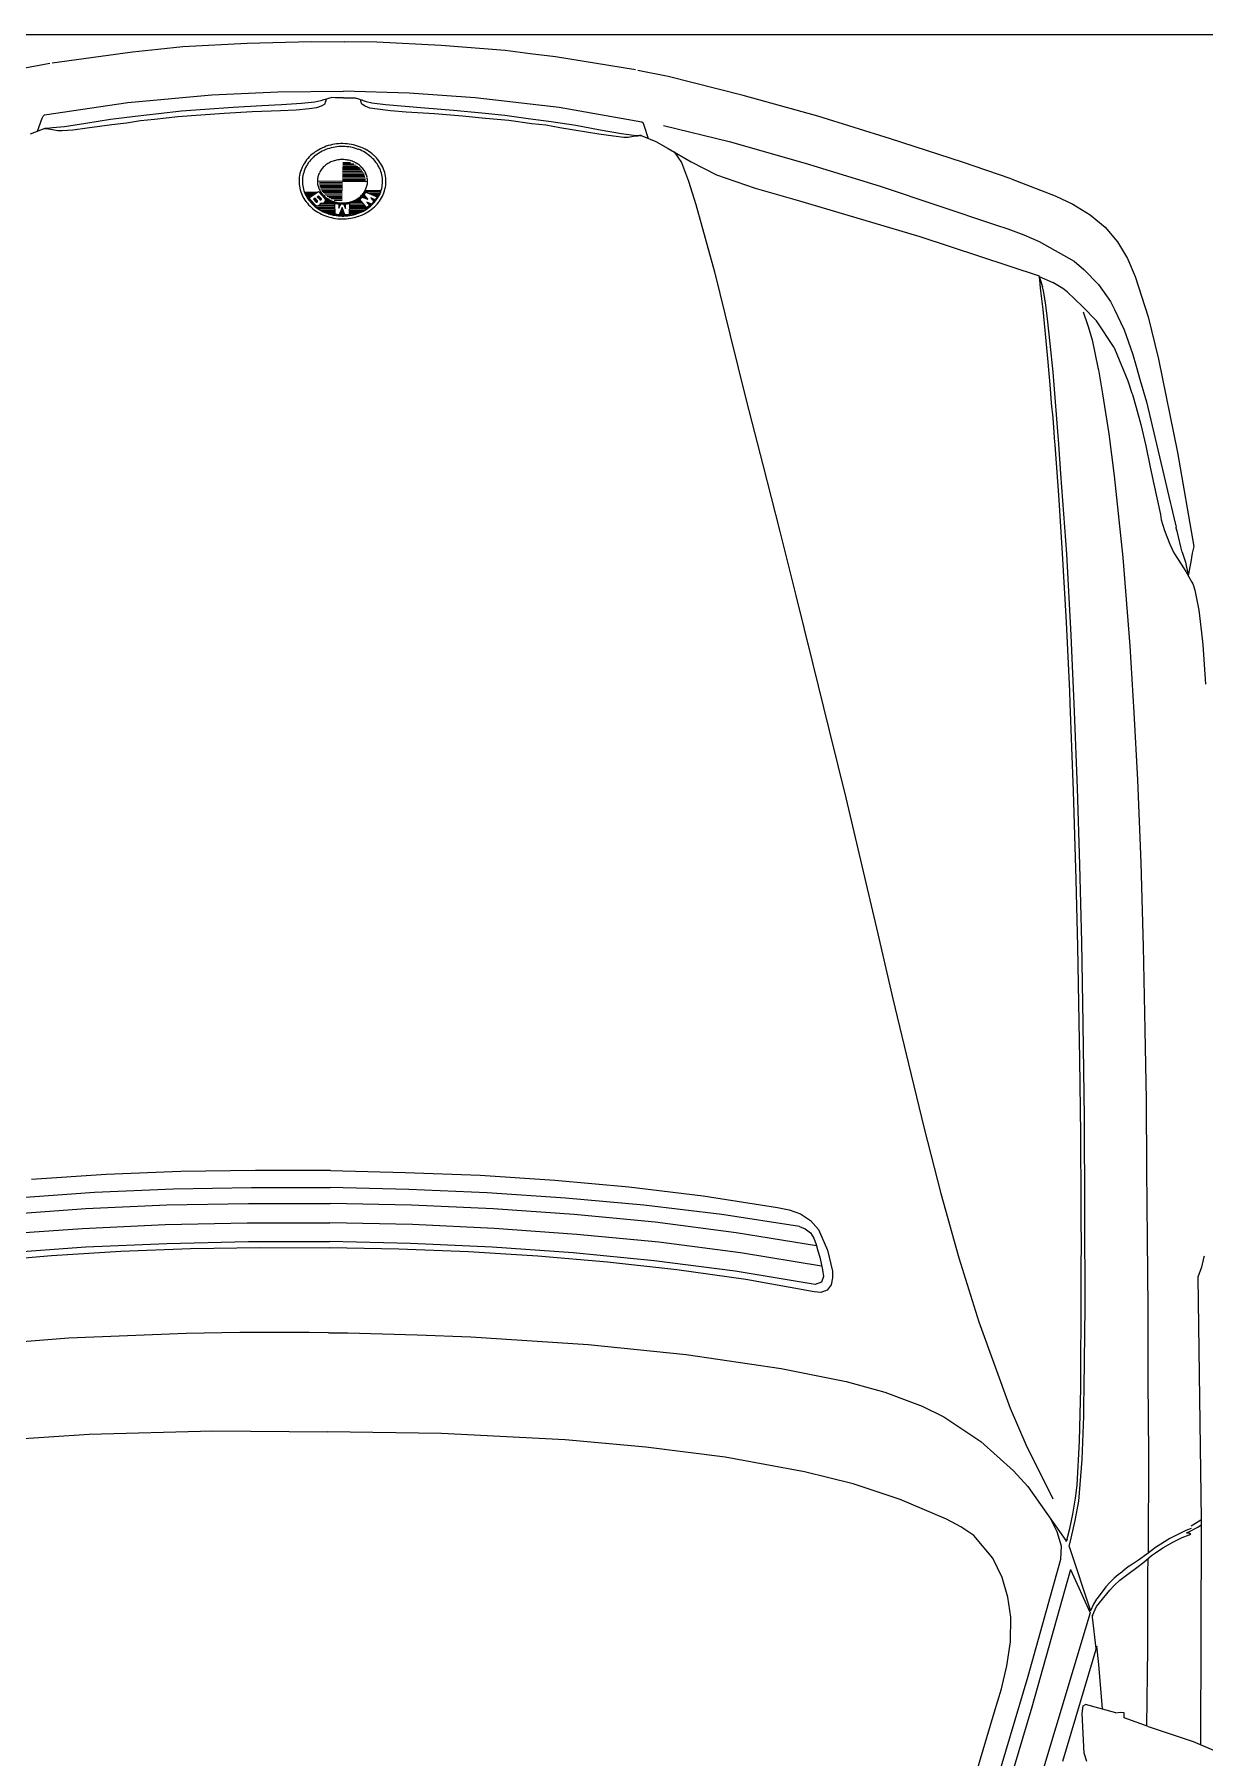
# Model space of a CAD drawing. Header units: inches. Extents: x 13 to 261, y -112 to -47.
# Drawn here: x 71.417 to 72.629, y -68.212 to -66.427 of the extents above; entities that cross this region are included whole.
import ezdxf

# ---------------------------------------------------------------- set-up
doc = ezdxf.new("R2010")
doc.units = ezdxf.units.IN
doc.header["$MEASUREMENT"] = 0
doc.layers.add('AUTOS', color=6, linetype='Continuous', lineweight=20)
doc.layers.add('CAJONES', color=3, linetype='Continuous', lineweight=20)

msp = doc.modelspace()

# ---------------------------------------------------------------- linework, layer by layer
at = {"layer": 'AUTOS', "linetype": 'Continuous'}
for p, q in [((71.5448, -66.442), (71.5709, -66.4394)), ((71.5709, -66.4394), (71.6374, -66.4357)), ((71.6374, -66.4357), (71.7039, -66.434)), ((71.7039, -66.434), (71.7379, -66.4344)), ((71.7719, -66.4348), (71.7379, -66.4344)), ((71.8384, -66.4381), (71.7719, -66.4348)), ((71.9048, -66.4434), (71.8384, -66.4381)), ((71.4016, -66.4623), (71.4331, -66.4567)), ((71.4356, -66.4562), (71.5188, -66.4447)), ((71.5188, -66.4447), (71.5448, -66.442)), ((71.9308, -66.4467), (71.9048, -66.4434)), ((71.9568, -66.4501), (71.9308, -66.4467)), ((72.0396, -66.4636), (71.9568, -66.4501)), ((72.0735, -66.4705), (72.0421, -66.4641)), ((72.1513, -66.4899), (72.0735, -66.4705)), ((71.5137, -66.4972), (71.6008, -66.4892)), ((71.6008, -66.4892), (71.6693, -66.4861)), ((71.6693, -66.4861), (71.7373, -66.4854)), ((71.7167, -66.4946), (71.7137, -66.4956)), ((71.7182, -66.4942), (71.7167, -66.4946)), ((71.7192, -66.4942), (71.7182, -66.4942)), ((71.7217, -66.4932), (71.7187, -66.4942)), ((71.7192, -66.4947), (71.7192, -66.4942)), ((71.7192, -66.4957), (71.7192, -66.4947)), ((71.7252, -66.4922), (71.7217, -66.4932)), ((71.7287, -66.4923), (71.7252, -66.4922)), ((71.7332, -66.4923), (71.7287, -66.4923)), ((71.7372, -66.4924), (71.7332, -66.4923)), ((71.7372, -66.4924), (71.7412, -66.4924)), ((71.8053, -66.4877), (71.7373, -66.4854)), ((71.7412, -66.4924), (71.7457, -66.4925)), ((71.7457, -66.4925), (71.7492, -66.4925)), ((71.7492, -66.4925), (71.7527, -66.4936)), ((71.7527, -66.4936), (71.7557, -66.4946)), ((71.7552, -66.4951), (71.7552, -66.4946)), ((71.7552, -66.4946), (71.7562, -66.4946)), ((71.7562, -66.4946), (71.7577, -66.4951)), ((71.8737, -66.4925), (71.8053, -66.4877)), ((71.9606, -66.5026), (71.8737, -66.4925)), ((72.2285, -66.5114), (72.1513, -66.4899)), ((71.4249, -66.5136), (71.426, -66.5116)), ((71.426, -66.5116), (71.4275, -66.5101)), ((71.4275, -66.5101), (71.5137, -66.4972)), ((71.5215, -66.5118), (71.4959, -66.515)), ((71.5455, -66.5091), (71.5215, -66.5118)), ((71.5414, -66.5145), (71.5655, -66.5118)), ((71.5695, -66.5064), (71.5455, -66.5091)), ((71.5655, -66.5118), (71.5895, -66.5101)), ((71.5936, -66.5046), (71.5695, -66.5064)), ((71.5895, -66.5101), (71.6135, -66.5084)), ((71.6231, -66.5025), (71.5936, -66.5046)), ((71.6135, -66.5084), (71.6425, -66.5067)), ((71.6526, -66.5009), (71.6231, -66.5025)), ((71.6425, -66.5067), (71.6721, -66.5056)), ((71.6731, -66.4996), (71.6526, -66.5009)), ((71.6721, -66.5056), (71.6881, -66.5048)), ((71.6937, -66.4984), (71.6731, -66.4996)), ((71.6881, -66.5048), (71.7016, -66.5035)), ((71.7077, -66.497), (71.6937, -66.4984)), ((71.7016, -66.5035), (71.7096, -66.5026)), ((71.7137, -66.4956), (71.7077, -66.497)), ((71.7096, -66.5026), (71.7146, -66.5006)), ((71.7146, -66.5006), (71.7181, -66.4987)), ((71.7181, -66.4987), (71.7187, -66.4967)), ((71.7187, -66.4967), (71.7192, -66.4957)), ((71.7552, -66.4961), (71.7552, -66.4951)), ((71.7557, -66.4971), (71.7552, -66.4961)), ((71.7561, -66.4991), (71.7557, -66.4971)), ((71.7596, -66.5012), (71.7561, -66.4991)), ((71.7577, -66.4951), (71.7607, -66.4962)), ((71.7646, -66.5032), (71.7596, -66.5012)), ((71.7607, -66.4962), (71.7667, -66.4977)), ((71.7726, -66.5043), (71.7646, -66.5032)), ((71.7667, -66.4977), (71.7806, -66.4994)), ((71.7861, -66.506), (71.7726, -66.5043)), ((71.7806, -66.4994), (71.8011, -66.5012)), ((71.8021, -66.5072), (71.7861, -66.506)), ((71.8011, -66.5012), (71.8216, -66.5029)), ((71.8315, -66.509), (71.8021, -66.5072)), ((71.8216, -66.5029), (71.8511, -66.5053)), ((71.8605, -66.5114), (71.8315, -66.509)), ((71.8511, -66.5053), (71.8805, -66.5081)), ((71.8845, -66.5137), (71.8605, -66.5114)), ((71.8805, -66.5081), (71.9045, -66.5104)), ((71.9045, -66.5104), (71.9285, -66.5137)), ((72.0464, -66.5176), (71.9606, -66.5026)), ((72.3038, -66.5348), (72.2285, -66.5114)), ((71.4278, -66.5241), (71.4127, -66.53)), ((71.4201, -66.5271), (71.4249, -66.5136)), ((71.4278, -66.5241), (71.4283, -66.5241)), ((71.4298, -66.5242), (71.4278, -66.5241)), ((71.4283, -66.5241), (71.4298, -66.5242)), ((71.4358, -66.5237), (71.4298, -66.5242)), ((71.4298, -66.5242), (71.4318, -66.5247)), ((71.4318, -66.5247), (71.4358, -66.5252)), ((71.4483, -66.5224), (71.4358, -66.5237)), ((71.4358, -66.5252), (71.4413, -66.5263)), ((71.4413, -66.5263), (71.4458, -66.5264)), ((71.4458, -66.5264), (71.4568, -66.5255)), ((71.4704, -66.5191), (71.4483, -66.5224)), ((71.4568, -66.5255), (71.4718, -66.5237)), ((71.4959, -66.515), (71.4704, -66.5191)), ((71.4718, -66.5237), (71.4974, -66.52)), ((71.4974, -66.52), (71.5124, -66.5182)), ((71.5124, -66.5182), (71.5269, -66.5158)), ((71.5269, -66.5158), (71.5414, -66.5145)), ((71.9085, -66.516), (71.8845, -66.5137)), ((71.9324, -66.5193), (71.9085, -66.516)), ((71.9285, -66.5137), (71.9524, -66.517)), ((71.9469, -66.5209), (71.9324, -66.5193)), ((71.9614, -66.5236), (71.9469, -66.5209)), ((71.9524, -66.517), (71.9779, -66.5208)), ((71.9763, -66.5258), (71.9614, -66.5236)), ((72.0018, -66.5301), (71.9763, -66.5258)), ((71.9779, -66.5208), (72.0033, -66.5256)), ((72.0168, -66.5323), (72.0018, -66.5301)), ((72.0033, -66.5256), (72.0253, -66.5294)), ((72.0253, -66.5294), (72.0378, -66.531)), ((72.0479, -66.5192), (72.0464, -66.5176)), ((72.0489, -66.5212), (72.0479, -66.5192)), ((72.0534, -66.5348), (72.0489, -66.5212)), ((72.0688, -66.5212), (72.1367, -66.5377)), ((72.0277, -66.5334), (72.0168, -66.5323)), ((72.0322, -66.5335), (72.0277, -66.5334)), ((72.0378, -66.5325), (72.0322, -66.5335)), ((72.0378, -66.531), (72.0438, -66.5316)), ((72.0418, -66.5321), (72.0378, -66.5325)), ((72.0438, -66.5316), (72.0418, -66.5321)), ((72.0453, -66.5316), (72.0438, -66.5316)), ((72.0438, -66.5316), (72.0458, -66.5316)), ((72.0458, -66.5316), (72.0453, -66.5316)), ((72.0458, -66.5316), (72.0607, -66.5378)), ((72.0607, -66.5378), (72.0736, -66.545)), ((72.0736, -66.545), (72.0974, -66.5588)), ((72.0797, -66.5485), (72.0874, -66.5596)), ((72.1367, -66.5377), (72.2154, -66.5602)), ((72.3785, -66.5592), (72.3038, -66.5348)), ((71.7363, -66.5646), (71.7537, -66.5648)), ((71.7363, -66.5659), (71.755, -66.5661)), ((71.7364, -66.5594), (71.7446, -66.5595)), ((71.7364, -66.5607), (71.7479, -66.5608)), ((71.7364, -66.562), (71.7503, -66.5622)), ((71.7364, -66.5633), (71.7522, -66.5635)), ((72.0874, -66.5596), (72.0947, -66.5787)), ((72.0974, -66.5588), (72.1238, -66.5721)), ((72.2154, -66.5602), (72.2932, -66.5841)), ((72.4288, -66.5763), (72.3785, -66.5592)), ((71.7102, -66.5786), (71.7621, -66.5792)), ((71.7123, -66.5799), (71.7362, -66.5802)), ((71.7124, -66.5812), (71.7361, -66.5815)), ((71.7126, -66.5825), (71.7361, -66.5828)), ((71.7129, -66.5838), (71.7361, -66.5841)), ((71.7362, -66.5737), (71.7594, -66.574)), ((71.7362, -66.575), (71.7597, -66.5753)), ((71.7362, -66.5763), (71.76, -66.5766)), ((71.7362, -66.5776), (71.7601, -66.5779)), ((71.7362, -66.5789), (71.7601, -66.5792)), ((71.7363, -66.5672), (71.7561, -66.5674)), ((71.7363, -66.5685), (71.757, -66.5687)), ((71.7363, -66.5698), (71.7578, -66.57)), ((71.7363, -66.5711), (71.7585, -66.5714)), ((71.7363, -66.5724), (71.759, -66.5727)), ((72.0947, -66.5787), (72.1024, -66.6028)), ((72.1238, -66.5721), (72.1636, -66.5861)), ((72.2932, -66.5841), (72.4127, -66.6241)), ((72.4288, -66.5763), (72.4745, -66.5939)), ((71.6968, -66.5901), (71.7099, -66.5903)), ((71.6973, -66.5914), (71.7081, -66.5915)), ((71.6979, -66.5927), (71.7062, -66.5928)), ((71.6986, -66.594), (71.7043, -66.5941)), ((71.6993, -66.5953), (71.7024, -66.5954)), ((71.7001, -66.5966), (71.7016, -66.5967)), ((71.701, -66.598), (71.7028, -66.598)), ((71.7012, -66.5962), (71.7113, -66.5894)), ((71.7074, -66.6031), (71.7012, -66.5962)), ((71.702, -66.5993), (71.704, -66.5993)), ((71.7031, -66.6006), (71.7051, -66.6006)), ((71.7043, -66.6019), (71.7063, -66.6019)), ((71.7078, -66.5964), (71.7062, -66.5975)), ((71.7062, -66.5975), (71.7085, -66.6001)), ((71.7067, -66.598), (71.7092, -66.5981)), ((71.7073, -66.5967), (71.7081, -66.5967)), ((71.7102, -66.5991), (71.7078, -66.5964)), ((71.7078, -66.5993), (71.7103, -66.5994)), ((71.7085, -66.6001), (71.7085, -66.6001)), ((71.7099, -66.595), (71.7115, -66.5939)), ((71.7126, -66.5979), (71.7099, -66.595)), ((71.7104, -66.5955), (71.713, -66.5955)), ((71.7111, -66.5942), (71.7118, -66.5942)), ((71.7113, -66.5894), (71.7178, -66.5966)), ((71.7115, -66.5939), (71.7142, -66.5968)), ((71.7116, -66.5968), (71.7142, -66.5968)), ((71.7121, -66.5903), (71.7139, -66.5903)), ((71.7128, -66.5981), (71.7139, -66.5981)), ((71.7133, -66.5916), (71.7148, -66.5916)), ((71.7134, -66.5851), (71.7361, -66.5854)), ((71.7134, -66.602), (71.7282, -66.6022)), ((71.7139, -66.5864), (71.7361, -66.5867)), ((71.7145, -66.5877), (71.7361, -66.588)), ((71.7145, -66.5929), (71.716, -66.5929)), ((71.7153, -66.589), (71.736, -66.5893)), ((71.7157, -66.5942), (71.7173, -66.5943)), ((71.7163, -66.5903), (71.736, -66.5906)), ((71.7168, -66.5955), (71.7189, -66.5956)), ((71.7174, -66.5917), (71.736, -66.5919)), ((71.7175, -66.6008), (71.7311, -66.6009)), ((71.718, -66.5969), (71.7207, -66.5969)), ((71.7184, -66.5995), (71.7261, -66.5996)), ((71.7185, -66.5982), (71.723, -66.5982)), ((71.7186, -66.593), (71.736, -66.5932)), ((71.7202, -66.5943), (71.736, -66.5945)), ((71.7221, -66.5956), (71.736, -66.5958)), ((71.7244, -66.5969), (71.736, -66.5971)), ((71.7277, -66.5983), (71.7359, -66.5984)), ((71.7285, -66.613), (71.7282, -66.6018)), ((71.7282, -66.6018), (71.7323, -66.6024)), ((71.7394, -66.6025), (71.7436, -66.602)), ((71.7407, -66.601), (71.757, -66.6012)), ((71.7436, -66.602), (71.743, -66.6132)), ((71.7458, -66.5998), (71.7558, -66.5999)), ((71.7489, -66.5985), (71.7547, -66.5986)), ((71.7512, -66.5973), (71.7538, -66.5973)), ((71.7531, -66.596), (71.7554, -66.596)), ((71.7537, -66.5974), (71.7565, -66.5952)), ((71.7613, -66.6063), (71.7537, -66.5974)), ((71.7547, -66.5947), (71.76, -66.5948)), ((71.756, -66.5934), (71.7589, -66.5935)), ((71.7565, -66.5952), (71.7625, -66.5976)), ((71.7572, -66.5921), (71.7592, -66.5922)), ((71.7582, -66.5909), (71.76, -66.5909)), ((71.7586, -66.593), (71.7605, -66.5902)), ((71.7625, -66.5976), (71.7586, -66.593)), ((71.7587, -66.5961), (71.7612, -66.5961)), ((71.7591, -66.5896), (71.7758, -66.5898)), ((71.7598, -66.5883), (71.7762, -66.5885)), ((71.7605, -66.5902), (71.7721, -66.5949)), ((71.7662, -66.6025), (71.7614, -66.6005)), ((71.7614, -66.6005), (71.7643, -66.6039)), ((71.762, -66.5974), (71.7623, -66.5974)), ((71.7621, -66.6013), (71.7634, -66.6013)), ((71.7623, -66.5909), (71.7753, -66.5911)), ((71.77, -66.598), (71.7655, -66.5961)), ((71.7655, -66.5961), (71.7687, -66.5998)), ((71.7656, -66.5922), (71.7747, -66.5924)), ((71.7687, -66.5998), (71.7662, -66.6025)), ((71.7666, -66.5975), (71.7688, -66.5975)), ((71.7672, -66.6014), (71.7687, -66.6014)), ((71.7678, -66.5988), (71.7708, -66.5988)), ((71.7684, -66.6001), (71.7698, -66.6001)), ((71.7688, -66.5936), (71.7741, -66.5936)), ((71.7721, -66.5949), (71.77, -66.598)), ((71.7703, -66.5975), (71.7718, -66.5975)), ((71.7712, -66.5962), (71.7726, -66.5962)), ((71.7721, -66.5949), (71.7734, -66.5949)), ((72.1636, -66.5861), (72.2095, -66.5991)), ((72.2095, -66.5991), (72.3345, -66.6362)), ((72.4745, -66.5939), (72.4929, -66.6026)), ((71.7057, -66.6032), (71.7075, -66.6032)), ((71.7071, -66.6045), (71.7282, -66.6048)), ((71.7088, -66.6059), (71.7283, -66.6061)), ((71.7106, -66.6072), (71.7283, -66.6074)), ((71.7125, -66.6033), (71.7282, -66.6035)), ((71.7127, -66.6085), (71.7284, -66.6087)), ((71.7151, -66.6098), (71.7284, -66.61)), ((71.7179, -66.6112), (71.7284, -66.6113)), ((71.7215, -66.6125), (71.7285, -66.6126)), ((71.7266, -66.6139), (71.7449, -66.6141)), ((71.7328, -66.6135), (71.7285, -66.613)), ((71.731, -66.6022), (71.7408, -66.6023)), ((71.7323, -66.6024), (71.7325, -66.6069)), ((71.7324, -66.6035), (71.7339, -66.6036)), ((71.7324, -66.6048), (71.7334, -66.6049)), ((71.7325, -66.6069), (71.7344, -66.6024)), ((71.7325, -66.6061), (71.7328, -66.6061)), ((71.7358, -66.6059), (71.7328, -66.6135)), ((71.7331, -66.6126), (71.7384, -66.6127)), ((71.7336, -66.6114), (71.738, -66.6114)), ((71.7341, -66.6101), (71.7375, -66.6101)), ((71.7344, -66.6024), (71.7374, -66.6024)), ((71.7347, -66.6088), (71.737, -66.6088)), ((71.7352, -66.6075), (71.7365, -66.6075)), ((71.7357, -66.6062), (71.736, -66.6062)), ((71.7388, -66.6135), (71.7358, -66.6059)), ((71.7374, -66.6024), (71.7392, -66.607)), ((71.7379, -66.6036), (71.7394, -66.6036)), ((71.7384, -66.6049), (71.7393, -66.6049)), ((71.743, -66.6132), (71.7388, -66.6135)), ((71.7389, -66.6062), (71.7392, -66.6062)), ((71.7392, -66.607), (71.7394, -66.6025)), ((71.743, -66.6128), (71.75, -66.6129)), ((71.7431, -66.6115), (71.7536, -66.6116)), ((71.7432, -66.6102), (71.7565, -66.6103)), ((71.7433, -66.6076), (71.761, -66.6078)), ((71.7433, -66.6089), (71.7589, -66.6091)), ((71.7434, -66.6063), (71.7629, -66.6065)), ((71.7435, -66.6037), (71.7592, -66.6039)), ((71.7435, -66.605), (71.7603, -66.6052)), ((71.7436, -66.6024), (71.7581, -66.6026)), ((71.7643, -66.6039), (71.7613, -66.6063)), ((71.7627, -66.6052), (71.7646, -66.6052)), ((71.7632, -66.6026), (71.7674, -66.6027)), ((71.7643, -66.6039), (71.7661, -66.6039)), ((72.1024, -66.6028), (72.1216, -66.6726)), ((72.4929, -66.6026), (72.5108, -66.6138)), ((72.5108, -66.6138), (72.5262, -66.6265)), ((72.3345, -66.6362), (72.458, -66.6767)), ((72.4127, -66.6241), (72.4256, -66.6283)), ((72.4256, -66.6283), (72.4421, -66.6345)), ((72.4421, -66.6345), (72.458, -66.6412)), ((72.5262, -66.6265), (72.539, -66.6416)), ((72.458, -66.6412), (72.4942, -66.6616)), ((72.539, -66.6416), (72.5493, -66.6588)), ((72.1216, -66.6726), (72.1378, -66.7388)), ((72.4942, -66.6616), (72.5041, -66.6702)), ((72.5041, -66.6702), (72.5194, -66.6859)), ((72.5493, -66.6588), (72.5575, -66.6774)), ((72.4585, -66.6807), (72.458, -66.6767)), ((72.458, -66.6777), (72.472, -66.6838)), ((72.458, -66.6777), (72.4595, -66.6817)), ((72.4594, -66.6897), (72.4585, -66.6807)), ((72.4621, -66.7117), (72.4594, -66.6897)), ((72.4595, -66.6817), (72.4614, -66.6882)), ((72.4628, -66.6942), (72.4614, -66.6882)), ((72.4824, -66.69), (72.472, -66.6838)), ((72.4868, -66.6935), (72.4824, -66.69)), ((72.5194, -66.6859), (72.5317, -66.7036)), ((72.5575, -66.6774), (72.571, -66.7195)), ((72.4647, -66.7072), (72.4628, -66.6942)), ((72.4665, -66.7213), (72.4647, -66.7072)), ((72.5028, -66.7088), (72.4868, -66.6935)), ((72.5175, -66.7234), (72.5028, -66.7088)), ((72.5317, -66.7036), (72.5361, -66.7116)), ((72.4665, -66.7588), (72.4621, -66.7117)), ((72.4692, -66.7468), (72.4665, -66.7213)), ((72.5036, -66.7142), (72.5084, -66.7283)), ((72.5356, -66.7511), (72.5175, -66.7234)), ((72.5361, -66.7116), (72.5459, -66.7327)), ((72.571, -66.7195), (72.5815, -66.7632)), ((72.1378, -66.7388), (72.1545, -66.8055)), ((72.5084, -66.7283), (72.5127, -66.7433)), ((72.5127, -66.7433), (72.5189, -66.7719)), ((72.5459, -66.7327), (72.5546, -66.7573)), ((72.4688, -66.7818), (72.4665, -66.7588)), ((72.4723, -66.7768), (72.4692, -66.7468)), ((72.5356, -66.7511), (72.5361, -66.7521)), ((72.5361, -66.7521), (72.5497, -66.7858)), ((72.5546, -66.7573), (72.5584, -66.7704)), ((72.4784, -66.8514), (72.4723, -66.7768)), ((72.5189, -66.7719), (72.5189, -66.7719)), ((72.5189, -66.7719), (72.5194, -66.7744)), ((72.5194, -66.7744), (72.5208, -66.7824)), ((72.5584, -66.7704), (72.5627, -66.7854)), ((72.5815, -66.7632), (72.6013, -66.8599)), ((72.4696, -66.7938), (72.4688, -66.7818)), ((72.4709, -66.8088), (72.4696, -66.7938)), ((72.5208, -66.7824), (72.5236, -66.799)), ((72.5497, -66.7858), (72.5541, -66.7983)), ((72.5541, -66.7983), (72.5546, -66.7998)), ((72.5627, -66.7854), (72.569, -66.8075)), ((72.1545, -66.8055), (72.1716, -66.8727)), ((72.4723, -66.8238), (72.4709, -66.8088)), ((72.5236, -66.799), (72.5301, -66.8405)), ((72.5546, -66.7998), (72.5584, -66.8134)), ((72.5584, -66.8134), (72.5632, -66.8309)), ((72.569, -66.8075), (72.587, -66.8832)), ((72.4736, -66.8389), (72.4723, -66.8238)), ((72.5632, -66.8309), (72.5684, -66.853)), ((72.474, -66.8449), (72.4736, -66.8389)), ((72.4744, -66.8519), (72.474, -66.8449)), ((72.4787, -66.9089), (72.4744, -66.8519)), ((72.4805, -66.8819), (72.4784, -66.8514)), ((72.5301, -66.8405), (72.5355, -66.8841)), ((72.5684, -66.853), (72.5731, -66.8751)), ((72.6013, -66.8599), (72.6181, -66.9571)), ((72.1716, -66.8727), (72.1888, -66.9404)), ((72.4865, -66.965), (72.4805, -66.8819)), ((72.5355, -66.8841), (72.5445, -66.9687)), ((72.5731, -66.8751), (72.5769, -66.8926)), ((72.587, -66.8832), (72.5937, -66.9113)), ((72.5769, -66.8926), (72.5835, -66.9242)), ((72.482, -66.9645), (72.4787, -66.9089)), ((72.5937, -66.9113), (72.5951, -66.9168)), ((72.5951, -66.9168), (72.597, -66.9259)), ((72.1888, -66.9404), (72.206, -67.0081)), ((72.5835, -66.9242), (72.5845, -66.9297)), ((72.5845, -66.9297), (72.5878, -66.9408)), ((72.5878, -66.9408), (72.5932, -66.9548)), ((72.597, -66.9259), (72.5999, -66.9374)), ((72.5999, -66.9384), (72.5999, -66.9374)), ((72.6008, -66.9414), (72.5999, -66.9384)), ((72.5932, -66.9548), (72.5976, -66.9639)), ((72.6023, -66.9474), (72.6008, -66.9414)), ((72.6046, -66.9575), (72.6023, -66.9474)), ((72.6061, -66.963), (72.6046, -66.9575)), ((72.6181, -66.9571), (72.6166, -66.9641)), ((72.4862, -67.0355), (72.482, -66.9645)), ((72.491, -67.0491), (72.4865, -66.965)), ((72.5445, -66.9687), (72.5519, -67.0603)), ((72.5976, -66.9639), (72.6049, -66.9755)), ((72.6049, -66.9755), (72.6098, -66.983)), ((72.6061, -66.963), (72.6094, -66.9735)), ((72.6094, -66.9735), (72.6122, -66.9871)), ((72.615, -66.9731), (72.6123, -66.9873)), ((72.6166, -66.9641), (72.615, -66.9731)), ((72.6098, -66.983), (72.6162, -66.9941)), ((72.6162, -66.9941), (72.6172, -66.9961)), ((72.206, -67.0081), (72.2232, -67.0778)), ((72.6172, -66.9961), (72.6181, -66.9986)), ((72.6181, -66.9986), (72.6181, -66.9986)), ((72.6181, -66.9986), (72.6186, -67.0006)), ((72.6186, -67.0006), (72.6191, -67.0026)), ((72.6191, -67.0026), (72.6233, -67.0232)), ((72.6233, -67.0232), (72.6261, -67.0467)), ((72.4898, -67.1071), (72.4862, -67.0355)), ((72.6261, -67.0467), (72.6274, -67.0592)), ((72.4946, -67.1281), (72.491, -67.0491)), ((72.5519, -67.0603), (72.556, -67.1294)), ((72.6274, -67.0592), (72.6304, -67.0998)), ((72.2232, -67.0778), (72.2403, -67.148)), ((72.4902, -67.1196), (72.4898, -67.1071)), ((72.4936, -67.2106), (72.4902, -67.1196)), ((72.4976, -67.2077), (72.4946, -67.1281)), ((72.556, -67.1294), (72.5597, -67.1989)), ((72.2403, -67.148), (72.2575, -67.2178)), ((72.5001, -67.2872), (72.4976, -67.2077)), ((72.5597, -67.1989), (72.5632, -67.285)), ((72.2575, -67.2178), (72.2741, -67.288)), ((72.4964, -67.3022), (72.4936, -67.2106)), ((72.2741, -67.288), (72.2907, -67.3587)), ((72.5022, -67.3672), (72.5001, -67.2872)), ((72.5632, -67.285), (72.5656, -67.3715)), ((72.4981, -67.3717), (72.4964, -67.3022)), ((72.2907, -67.3587), (72.3064, -67.4259)), ((72.5036, -67.4518), (72.5022, -67.3672)), ((72.5002, -67.4887), (72.4981, -67.3717)), ((72.5656, -67.3715), (72.5676, -67.458)), ((72.3064, -67.4259), (72.3226, -67.4931)), ((72.505, -67.5488), (72.5036, -67.4518)), ((72.5676, -67.458), (72.5687, -67.5306)), ((72.3226, -67.4931), (72.3388, -67.5603)), ((72.5012, -67.5662), (72.5002, -67.4887)), ((72.5687, -67.5306), (72.5693, -67.6026)), ((72.3388, -67.5603), (72.356, -67.6275)), ((72.5053, -67.6458), (72.505, -67.5488)), ((72.5014, -67.6378), (72.5012, -67.5662)), ((71.4912, -67.608), (71.4141, -67.613)), ((71.5687, -67.6049), (71.4912, -67.608)), ((71.6462, -67.6039), (71.5687, -67.6049)), ((71.7237, -67.6038), (71.6462, -67.6039)), ((71.7237, -67.6038), (71.8012, -67.6057)), ((71.8012, -67.6057), (71.8787, -67.6087)), ((71.8787, -67.6087), (71.9561, -67.6136)), ((71.9561, -67.6136), (72.033, -67.6206)), ((72.5693, -67.6026), (72.5699, -67.6746)), ((71.3984, -67.6319), (71.4794, -67.6263)), ((71.4794, -67.6263), (71.561, -67.6228)), ((71.561, -67.6228), (71.642, -67.6213)), ((71.642, -67.6213), (71.7235, -67.6213)), ((71.805, -67.6233), (71.7235, -67.6213)), ((71.886, -67.6268), (71.805, -67.6233)), ((71.9674, -67.6323), (71.886, -67.6268)), ((72.0483, -67.6398), (71.9674, -67.6323)), ((72.033, -67.6206), (72.1099, -67.63)), ((72.1099, -67.63), (72.1868, -67.6419)), ((72.356, -67.6275), (72.3747, -67.6942)), ((71.3861, -67.6492), (71.4702, -67.6432)), ((71.4702, -67.6432), (71.5543, -67.6393)), ((71.5543, -67.6393), (71.6388, -67.6378)), ((71.6388, -67.6378), (71.7233, -67.6378)), ((71.8078, -67.6398), (71.7233, -67.6378)), ((71.8923, -67.6434), (71.8078, -67.6398)), ((71.9762, -67.6494), (71.8923, -67.6434)), ((72.0601, -67.6574), (71.9762, -67.6494)), ((72.1292, -67.6492), (72.0483, -67.6398)), ((72.2096, -67.6617), (72.1292, -67.6492)), ((72.1868, -67.6419), (72.1988, -67.6446)), ((72.1988, -67.6446), (72.2107, -67.6487)), ((72.2107, -67.6487), (72.2211, -67.6554)), ((72.5016, -67.6573), (72.5014, -67.6378)), ((72.5056, -67.7453), (72.5053, -67.6458)), ((71.3819, -67.6697), (71.467, -67.6637)), ((71.467, -67.6637), (71.5525, -67.6597)), ((71.5525, -67.6597), (71.6376, -67.6578)), ((71.6376, -67.6578), (71.7231, -67.6578)), ((71.8086, -67.6598), (71.7231, -67.6578)), ((71.8935, -67.6639), (71.8086, -67.6598)), ((71.9789, -67.6699), (71.8935, -67.6639)), ((72.0639, -67.6779), (71.9789, -67.6699)), ((72.144, -67.6684), (72.0601, -67.6574)), ((72.2273, -67.6819), (72.144, -67.6684)), ((72.2096, -67.6617), (72.2155, -67.6643)), ((72.2155, -67.6643), (72.221, -67.6684)), ((72.221, -67.6684), (72.2244, -67.6739)), ((72.2211, -67.6554), (72.2295, -67.665)), ((72.2295, -67.665), (72.2388, -67.6861)), ((72.5019, -67.6783), (72.5016, -67.6573)), ((71.3862, -67.6892), (71.4702, -67.6827)), ((71.4346, -67.6918), (71.5067, -67.6872)), ((71.4702, -67.6827), (71.5543, -67.6793)), ((71.5067, -67.6872), (71.5787, -67.6846)), ((71.5543, -67.6793), (71.6388, -67.6773)), ((71.5787, -67.6846), (71.6508, -67.6834)), ((71.6388, -67.6773), (71.7228, -67.6773)), ((71.6508, -67.6834), (71.7228, -67.6838)), ((71.8068, -67.6793), (71.7228, -67.6773)), ((71.7947, -67.6852), (71.7228, -67.6838)), ((71.8667, -67.688), (71.7947, -67.6852)), ((71.8913, -67.6833), (71.8068, -67.6793)), ((71.9387, -67.6924), (71.8667, -67.688)), ((71.9752, -67.6889), (71.8913, -67.6833)), ((72.0591, -67.6974), (71.9752, -67.6889)), ((72.1487, -67.689), (72.0639, -67.6779)), ((72.2326, -67.703), (72.1487, -67.689)), ((72.2244, -67.6739), (72.2268, -67.6804)), ((72.2268, -67.6804), (72.2288, -67.6869)), ((72.2288, -67.6869), (72.2307, -67.6935)), ((72.2388, -67.6861), (72.244, -67.7081)), ((72.5016, -67.7048), (72.5019, -67.6783)), ((72.5699, -67.6746), (72.5706, -67.7461)), ((71.3626, -67.6979), (71.4346, -67.6918)), ((72.0106, -67.6988), (71.9387, -67.6924)), ((72.0825, -67.7067), (72.0106, -67.6988)), ((72.143, -67.7079), (72.0591, -67.6974)), ((72.1539, -67.7165), (72.0825, -67.7067)), ((72.2258, -67.7219), (72.143, -67.7079)), ((72.2307, -67.6935), (72.2321, -67.7)), ((72.2321, -67.7), (72.2335, -67.7065)), ((72.2335, -67.7065), (72.2344, -67.7135)), ((72.244, -67.7081), (72.2439, -67.7151)), ((72.3747, -67.6942), (72.3954, -67.7605)), ((72.5016, -67.7433), (72.5016, -67.7048)), ((72.6261, -67.7038), (72.6225, -67.7142)), ((72.6287, -67.6933), (72.6261, -67.7038)), ((72.6292, -67.6928), (72.6287, -67.6933)), ((72.6287, -67.6933), (72.6292, -67.6928)), ((72.2247, -67.7294), (72.1539, -67.7165)), ((72.2324, -67.7195), (72.2258, -67.7219)), ((72.2344, -67.7135), (72.2324, -67.7195)), ((72.2423, -67.7221), (72.2383, -67.7276)), ((72.2439, -67.7151), (72.2423, -67.7221)), ((72.6225, -67.7142), (72.6259, -67.9653)), ((72.2317, -67.73), (72.2247, -67.7294)), ((72.2383, -67.7276), (72.2317, -67.73)), ((72.5012, -67.8143), (72.5016, -67.7433)), ((72.3954, -67.7605), (72.4278, -67.8499)), ((72.5046, -67.8288), (72.5056, -67.7453)), ((72.5706, -67.7461), (72.5706, -67.8216)), ((71.4526, -67.7775), (71.3505, -67.7853)), ((71.5742, -67.7725), (71.4526, -67.7775)), ((71.6297, -67.7717), (71.5742, -67.7725)), ((71.7017, -67.7716), (71.6297, -67.7717)), ((71.7217, -67.7718), (71.7017, -67.7716)), ((71.7217, -67.7718), (71.7417, -67.772)), ((71.7417, -67.772), (71.8137, -67.7739)), ((71.8137, -67.7739), (71.8691, -67.7761)), ((71.8691, -67.7761), (71.9906, -67.7841)), ((71.9906, -67.7841), (72.0924, -67.7943)), ((72.0924, -67.7943), (72.1908, -67.809)), ((72.1908, -67.809), (72.2581, -67.8223)), ((72.501, -67.8303), (72.5012, -67.8143)), ((72.2581, -67.8223), (72.298, -67.8333)), ((72.298, -67.8333), (72.3368, -67.8478)), ((72.5009, -67.8423), (72.501, -67.8303)), ((72.5043, -67.8468), (72.5046, -67.8288)), ((72.5706, -67.8216), (72.5712, -67.8971)), ((72.3368, -67.8478), (72.3592, -67.859)), ((72.4278, -67.8499), (72.4443, -67.8876)), ((72.4999, -67.8843), (72.5009, -67.8423)), ((72.5042, -67.8583), (72.5043, -67.8468)), ((72.3592, -67.859), (72.3974, -67.8845)), ((72.5026, -67.9033), (72.5042, -67.8583)), ((71.3903, -67.8823), (71.4739, -67.8768)), ((71.4739, -67.8768), (71.6019, -67.8733)), ((71.6019, -67.8733), (71.7204, -67.8743)), ((71.8389, -67.8762), (71.7204, -67.8743)), ((71.9669, -67.8828), (71.8389, -67.8762)), ((72.0503, -67.8903), (71.9669, -67.8828)), ((72.3974, -67.8845), (72.4315, -67.9149)), ((72.4973, -67.9297), (72.4999, -67.8843)), ((72.1326, -67.9008), (72.0503, -67.8903)), ((72.215, -67.9158), (72.1326, -67.9008)), ((72.4443, -67.8876), (72.4722, -67.9439)), ((72.4991, -67.9463), (72.5026, -67.9033)), ((72.5712, -67.8971), (72.571, -67.9996)), ((72.2653, -67.9284), (72.215, -67.9158)), ((72.4315, -67.9149), (72.4463, -67.9311)), ((72.3141, -67.9445), (72.2653, -67.9284)), ((72.4463, -67.9311), (72.4856, -67.9871)), ((72.4957, -67.9432), (72.4973, -67.9297)), ((72.3619, -67.9651), (72.3141, -67.9445)), ((72.493, -67.9597), (72.4957, -67.9432)), ((72.4954, -67.9662), (72.4991, -67.9463)), ((72.3768, -67.9728), (72.3619, -67.9651)), ((72.3902, -67.9819), (72.3768, -67.9728)), ((72.4767, -67.978), (72.4697, -67.9644)), ((72.4872, -67.9841), (72.4898, -67.9746)), ((72.4898, -67.9746), (72.493, -67.9597)), ((72.4912, -67.9847), (72.4954, -67.9662)), ((72.6118, -67.9761), (72.6093, -67.9771)), ((72.6117, -67.9786), (72.6223, -67.9732)), ((72.6153, -67.9747), (72.6118, -67.9761)), ((72.6153, -67.9717), (72.6244, -67.9663)), ((72.6223, -67.9732), (72.6258, -67.9708)), ((72.6244, -67.9663), (72.6259, -67.9653)), ((72.6258, -67.9708), (72.6251, -68.1983)), ((72.6259, -67.9653), (72.6258, -67.9708)), ((72.6259, -67.9688), (72.6259, -67.9693)), ((72.4099, -68.0052), (72.3902, -67.9819)), ((72.4811, -67.993), (72.4767, -67.978)), ((72.4804, -68.0065), (72.4811, -67.993)), ((72.4856, -67.9871), (72.4861, -67.9881)), ((72.4871, -67.9856), (72.4861, -67.9881)), ((72.4871, -67.9856), (72.4872, -67.9841)), ((72.4891, -67.9931), (72.4912, -67.9847)), ((72.4891, -67.9931), (72.5112, -68.0599)), ((72.5785, -67.9942), (72.5755, -67.9967)), ((72.5932, -67.9849), (72.5785, -67.9942)), ((72.586, -67.9948), (72.5971, -67.9884)), ((72.6093, -67.9771), (72.5932, -67.9849)), ((72.5971, -67.9884), (72.6062, -67.9841)), ((72.6062, -67.9841), (72.6132, -67.9811)), ((72.6122, -67.9786), (72.6107, -67.9791)), ((72.6107, -67.9791), (72.6132, -67.9796)), ((72.6117, -67.9791), (72.6117, -67.9786)), ((72.6132, -67.9796), (72.6117, -67.9791)), ((72.6152, -67.9802), (72.6132, -67.9796)), ((72.6132, -67.9811), (72.6152, -67.9802)), ((72.4197, -68.0253), (72.4099, -68.0052)), ((72.4464, -68.1276), (72.4804, -68.0065)), ((72.5548, -68.0114), (72.5503, -68.0144)), ((72.5609, -68.0075), (72.5548, -68.0114)), ((72.5593, -68.015), (72.5664, -68.0096)), ((72.5695, -68.0011), (72.5609, -68.0075)), ((72.5664, -68.0096), (72.5744, -68.0027)), ((72.5755, -67.9967), (72.5695, -68.0011)), ((72.5704, -68.0081), (72.5702, -68.0191)), ((72.5704, -68.0061), (72.5704, -68.0081)), ((72.5744, -68.0027), (72.5785, -67.9997)), ((72.5785, -67.9997), (72.586, -67.9948)), ((72.4254, -68.0459), (72.4197, -68.0253)), ((72.4903, -68.0171), (72.4505, -68.1597)), ((72.4903, -68.0171), (72.5107, -68.0619)), ((72.5357, -68.0262), (72.5311, -68.0306)), ((72.5356, -68.0337), (72.5416, -68.0283)), ((72.5397, -68.0227), (72.5357, -68.0262)), ((72.5437, -68.0198), (72.5397, -68.0227)), ((72.5416, -68.0283), (72.5512, -68.0209)), ((72.5447, -68.0188), (72.5437, -68.0198)), ((72.5503, -68.0144), (72.5447, -68.0188)), ((72.5512, -68.0209), (72.5593, -68.015)), ((72.5702, -68.0191), (72.5703, -68.0991)), ((72.4287, -68.0664), (72.4254, -68.0459)), ((72.5173, -68.0555), (72.531, -68.0386)), ((72.5179, -68.047), (72.5174, -68.048)), ((72.527, -68.0351), (72.5179, -68.047)), ((72.5311, -68.0306), (72.527, -68.0351)), ((72.531, -68.0386), (72.5356, -68.0337)), ((72.5107, -68.0619), (72.4753, -68.1805)), ((72.5143, -68.0529), (72.5112, -68.0599)), ((72.5132, -68.0649), (72.5127, -68.0659)), ((72.5132, -68.0649), (72.5173, -68.0555)), ((72.5174, -68.048), (72.5143, -68.0529)), ((72.4283, -68.0919), (72.4287, -68.0664)), ((72.5127, -68.0659), (72.5127, -68.0664)), ((72.5127, -68.0664), (72.5168, -68.099)), ((72.4245, -68.1169), (72.4283, -68.0919)), ((72.5178, -68.0965), (72.4823, -68.2161)), ((72.5196, -68.1155), (72.5178, -68.0965)), ((72.5703, -68.0991), (72.5693, -68.1791)), ((72.4188, -68.1408), (72.4245, -68.1169)), ((72.5235, -68.1616), (72.5196, -68.1155)), ((72.4099, -68.2507), (72.4464, -68.1276)), ((72.4115, -68.1657), (72.4188, -68.1408)), ((72.3922, -68.2295), (72.4115, -68.1657)), ((72.4505, -68.1597), (72.4271, -68.2374)), ((72.5025, -68.1663), (72.5035, -68.1583)), ((72.5045, -68.2073), (72.5025, -68.1663)), ((72.5035, -68.1583), (72.5061, -68.1568)), ((72.5375, -68.1657), (72.5061, -68.1568)), ((72.5375, -68.1657), (72.542, -68.1648)), ((72.542, -68.1648), (72.5455, -68.1653)), ((72.546, -68.1663), (72.5455, -68.1653)), ((72.5459, -68.1708), (72.546, -68.1663)), ((72.5708, -68.1796), (72.5459, -68.1708)), ((72.4753, -68.1805), (72.4518, -68.2577)), ((72.5708, -68.1796), (72.6176, -68.1952)), ((72.5073, -68.2159), (72.5045, -68.2073)), ((72.6176, -68.1952), (72.6669, -68.2163))]:
    msp.add_line(p, q, dxfattribs=at)
for centre, radius, start, end in [((71.7333, -66.5848), 0.0443, 119.3067, 130.1465), ((71.7349, -66.5877), 0.0476, 108.9961, 119.3233), ((71.735, -66.587), 0.044, 108.9961, 119.3233), ((71.7358, -66.5901), 0.0502, 99.0507, 109.017), ((71.7358, -66.5893), 0.0464, 99.0507, 109.017), ((71.736, -66.5916), 0.0517, 89.2924, 99.0735), ((71.736, -66.5906), 0.0477, 89.2924, 99.0735), ((71.736, -66.5916), 0.0517, 79.5346, 89.3158), ((71.736, -66.5906), 0.0477, 79.5346, 89.3158), ((71.7363, -66.5893), 0.0464, 69.5912, 79.5574), ((71.7363, -66.5902), 0.0502, 69.5912, 79.5574), ((71.7372, -66.587), 0.044, 59.2849, 69.6121), ((71.7372, -66.5877), 0.0476, 59.2849, 69.6121), ((71.739, -66.5849), 0.0443, 48.4617, 59.3014), ((71.7264, -66.5791), 0.0353, 153.7039, 166.3226), ((71.7285, -66.5801), 0.0376, 141.5969, 153.6833), ((71.7272, -66.5791), 0.0326, 153.7039, 166.3226), ((71.7291, -66.58), 0.0347, 141.5969, 153.6833), ((71.731, -66.5821), 0.0408, 130.1381, 141.5924), ((71.7314, -66.5819), 0.0376, 130.1381, 141.5924), ((71.7335, -66.5843), 0.0409, 119.3067, 130.1465), ((71.7318, -66.5796), 0.0217, 141.5969, 153.6833), ((71.7332, -66.5807), 0.0235, 130.1381, 141.5924), ((71.7345, -66.5823), 0.0256, 119.3067, 130.1465), ((71.7354, -66.584), 0.0275, 108.9961, 119.3233), ((71.7359, -66.5854), 0.029, 99.0507, 109.017), ((71.7361, -66.5862), 0.0298, 89.2924, 99.0735), ((71.7361, -66.5862), 0.0298, 79.5346, 89.3158), ((71.7363, -66.5854), 0.029, 69.5912, 79.5574), ((71.7368, -66.584), 0.0275, 59.2849, 69.6121), ((71.7378, -66.5823), 0.0256, 48.4617, 59.3014), ((71.7391, -66.5808), 0.0235, 37.0158, 48.47), ((71.7387, -66.5844), 0.0409, 48.4617, 59.3014), ((71.7409, -66.582), 0.0376, 37.0158, 48.47), ((71.7413, -66.5822), 0.0408, 37.0158, 48.47), ((71.7432, -66.5802), 0.0347, 24.9248, 37.0112), ((71.7438, -66.5803), 0.0376, 24.9248, 37.0112), ((71.7452, -66.5793), 0.0326, 12.2856, 24.9042), ((71.7459, -66.5793), 0.0353, 12.2856, 24.9042), ((71.7252, -66.5788), 0.034, 166.3574, 179.2837), ((71.7252, -66.5787), 0.034, 179.3244, 192.2508), ((71.726, -66.5788), 0.0314, 166.3574, 179.2837), ((71.726, -66.5787), 0.0314, 179.3244, 192.2508), ((71.7298, -66.5788), 0.0196, 166.3574, 179.2837), ((71.7298, -66.5788), 0.0196, 179.3244, 192.2508), ((71.7305, -66.5786), 0.0203, 192.2856, 204.9042), ((71.7305, -66.579), 0.0203, 153.7039, 166.3226), ((71.7406, -66.5797), 0.0217, 24.9248, 37.0112), ((71.7418, -66.5788), 0.0203, 333.7039, 346.3226), ((71.7418, -66.5791), 0.0203, 12.2856, 24.9042), ((71.7425, -66.579), 0.0196, 346.3574, 359.2837), ((71.7425, -66.579), 0.0196, 359.3244, 12.2508), ((71.7463, -66.579), 0.0314, 346.3574, 359.2837), ((71.7463, -66.579), 0.0314, 359.3244, 12.2508), ((71.7472, -66.579), 0.034, 346.3574, 359.2837), ((71.7472, -66.579), 0.034, 359.3244, 12.2508), ((71.7264, -66.5785), 0.0353, 192.2856, 204.9042), ((71.7285, -66.5774), 0.0376, 204.9248, 217.0112), ((71.7272, -66.5785), 0.0326, 192.2856, 204.9042), ((71.7291, -66.5776), 0.0347, 204.9248, 217.0112), ((71.7311, -66.5755), 0.0408, 217.0158, 228.47), ((71.7315, -66.5758), 0.0376, 217.0158, 228.47), ((71.7093, -66.5995), 0.000944, 221.3342, 232.5998), ((71.7093, -66.5994), 0.00102, 232.5876, 243.2641), ((71.7093, -66.5994), 0.00109, 243.2453, 253.4585), ((71.7093, -66.5993), 0.00114, 253.4364, 263.3517), ((71.7094, -66.5993), 0.00116, 263.3283, 273.1288), ((71.7094, -66.5993), 0.00115, 273.1052, 282.9793), ((71.7094, -66.5994), 0.00111, 282.9567, 293.0895), ((71.7094, -66.5994), 0.00104, 293.0697, 303.6318), ((71.7094, -66.5995), 0.000962, 303.6178, 314.7463), ((71.7095, -66.5996), 0.000873, 30.2528, 42.1183), ((71.7095, -66.5995), 0.000884, 314.7426, 326.5103), ((71.7095, -66.5996), 0.000811, 17.7773, 30.2391), ((71.7095, -66.5996), 0.00082, 326.5215, 338.9007), ((71.7096, -66.5996), 0.000772, 4.8641, 17.7475), ((71.7096, -66.5996), 0.00076, 351.803, 4.824), ((71.7096, -66.5996), 0.000776, 338.9283, 351.7638), ((71.7318, -66.5781), 0.0217, 204.9248, 217.0112), ((71.7133, -66.5973), 0.000946, 221.5826, 232.8198), ((71.7133, -66.5972), 0.00102, 232.8075, 243.4591), ((71.7133, -66.5971), 0.00109, 243.4402, 253.6327), ((71.7134, -66.5971), 0.00114, 253.6106, 263.509), ((71.7134, -66.5971), 0.00116, 263.4857, 273.2725), ((71.7109, -66.6013), 0.00258, 342.0376, 355.1853), ((71.7134, -66.5971), 0.00115, 273.2491, 283.1121), ((71.7148, -66.5976), 0.00416, 250.4625, 260.6717), ((71.7134, -66.5971), 0.00111, 283.0896, 293.2131), ((71.7134, -66.5972), 0.00104, 293.1934, 303.7469), ((71.7134, -66.5972), 0.000961, 303.733, 314.8525), ((71.7135, -66.5973), 0.000884, 314.8489, 326.6062), ((71.7135, -66.5974), 0.000873, 30.2663, 42.1154), ((71.7136, -66.5973), 0.000819, 326.6175, 338.9839), ((71.7149, -66.5975), 0.00427, 260.6469, 270.6827), ((71.7136, -66.5974), 0.000811, 17.8087, 30.2527), ((71.7136, -66.5974), 0.000772, 4.914, 17.7791), ((71.7136, -66.5974), 0.000776, 339.0114, 351.8316), ((71.7332, -66.577), 0.0235, 217.0158, 228.47), ((71.7136, -66.5974), 0.00076, 351.8706, 4.8741), ((71.7149, -66.5975), 0.00425, 270.6575, 280.721), ((71.7149, -66.5976), 0.00411, 280.6965, 290.9873), ((71.715, -66.5979), 0.00388, 290.9653, 301.6705), ((71.7151, -66.5981), 0.00359, 301.6542, 312.9293), ((71.7346, -66.5754), 0.0256, 228.4617, 239.3014), ((71.7153, -66.5983), 0.00329, 312.9233, 324.8608), ((71.7154, -66.5987), 0.00321, 29.977, 42.1198), ((71.7155, -66.5985), 0.00304, 324.8703, 337.4584), ((71.7156, -66.5986), 0.00298, 17.1986, 29.962), ((71.7157, -66.5985), 0.00287, 337.4859, 350.576), ((71.7157, -66.5986), 0.00283, 3.9737, 17.1661), ((71.7158, -66.5986), 0.0028, 350.6172, 3.9305), ((71.7356, -66.5738), 0.0275, 239.2849, 249.6121), ((71.7361, -66.5724), 0.029, 249.5912, 259.5574), ((71.7363, -66.5716), 0.0298, 259.5346, 269.3158), ((71.7363, -66.5716), 0.0298, 269.2924, 279.0735), ((71.7364, -66.5724), 0.029, 279.0507, 289.017), ((71.7369, -66.5738), 0.0275, 288.9961, 299.3233), ((71.7379, -66.5755), 0.0256, 299.3067, 310.1465), ((71.7392, -66.577), 0.0235, 310.1381, 321.5924), ((71.7406, -66.5782), 0.0217, 321.5969, 333.6833), ((71.741, -66.5759), 0.0376, 310.1381, 321.5924), ((71.7414, -66.5757), 0.0408, 310.1381, 321.5924), ((71.7433, -66.5777), 0.0347, 321.5969, 333.6833), ((71.7438, -66.5776), 0.0376, 321.5969, 333.6833), ((71.7452, -66.5787), 0.0326, 333.7039, 346.3226), ((71.7459, -66.5787), 0.0353, 333.7039, 346.3226), ((71.7334, -66.5729), 0.0443, 228.4617, 239.3014), ((71.7336, -66.5734), 0.0409, 228.4617, 239.3014), ((71.7098, -66.601), 0.00318, 221.8317, 233.2704), ((71.7099, -66.6008), 0.00345, 233.257, 244.0913), ((71.71, -66.6005), 0.00369, 244.071, 254.4375), ((71.7101, -66.6004), 0.00385, 254.414, 264.4896), ((71.7101, -66.6003), 0.00391, 264.4648, 274.4439), ((71.7101, -66.6004), 0.00385, 274.4191, 284.5007), ((71.7351, -66.5701), 0.0476, 239.2849, 249.6121), ((71.7101, -66.6005), 0.00368, 284.4772, 294.8554), ((71.7102, -66.6008), 0.00345, 294.8352, 305.686), ((71.7104, -66.601), 0.00317, 305.6729, 317.1312), ((71.7106, -66.6012), 0.00292, 317.1302, 329.2551), ((71.7352, -66.5707), 0.044, 239.2849, 249.6121), ((71.7108, -66.6013), 0.00271, 329.2708, 342.0048), ((71.736, -66.5676), 0.0502, 249.5912, 259.5574), ((71.736, -66.5685), 0.0464, 249.5912, 259.5574), ((71.7363, -66.5662), 0.0517, 259.5346, 269.3158), ((71.7363, -66.5672), 0.0477, 259.5346, 269.3158), ((71.7363, -66.5672), 0.0477, 269.2924, 279.0735), ((71.7363, -66.5662), 0.0517, 269.2924, 279.0735), ((71.7366, -66.5685), 0.0464, 279.0507, 289.017), ((71.7366, -66.5676), 0.0502, 279.0507, 289.017), ((71.7374, -66.5708), 0.044, 288.9961, 299.3233), ((71.7375, -66.5701), 0.0476, 288.9961, 299.3233), ((71.7389, -66.5734), 0.0409, 299.3067, 310.1465), ((71.7391, -66.573), 0.0443, 299.3067, 310.1465)]:
    msp.add_arc(centre, radius, start, end, dxfattribs=at)
at = {"layer": 'CAJONES'}
msp.add_line((68.0799, -66.4268), (84.8799, -66.4268), dxfattribs=at)

doc.saveas('drawing.dxf')
